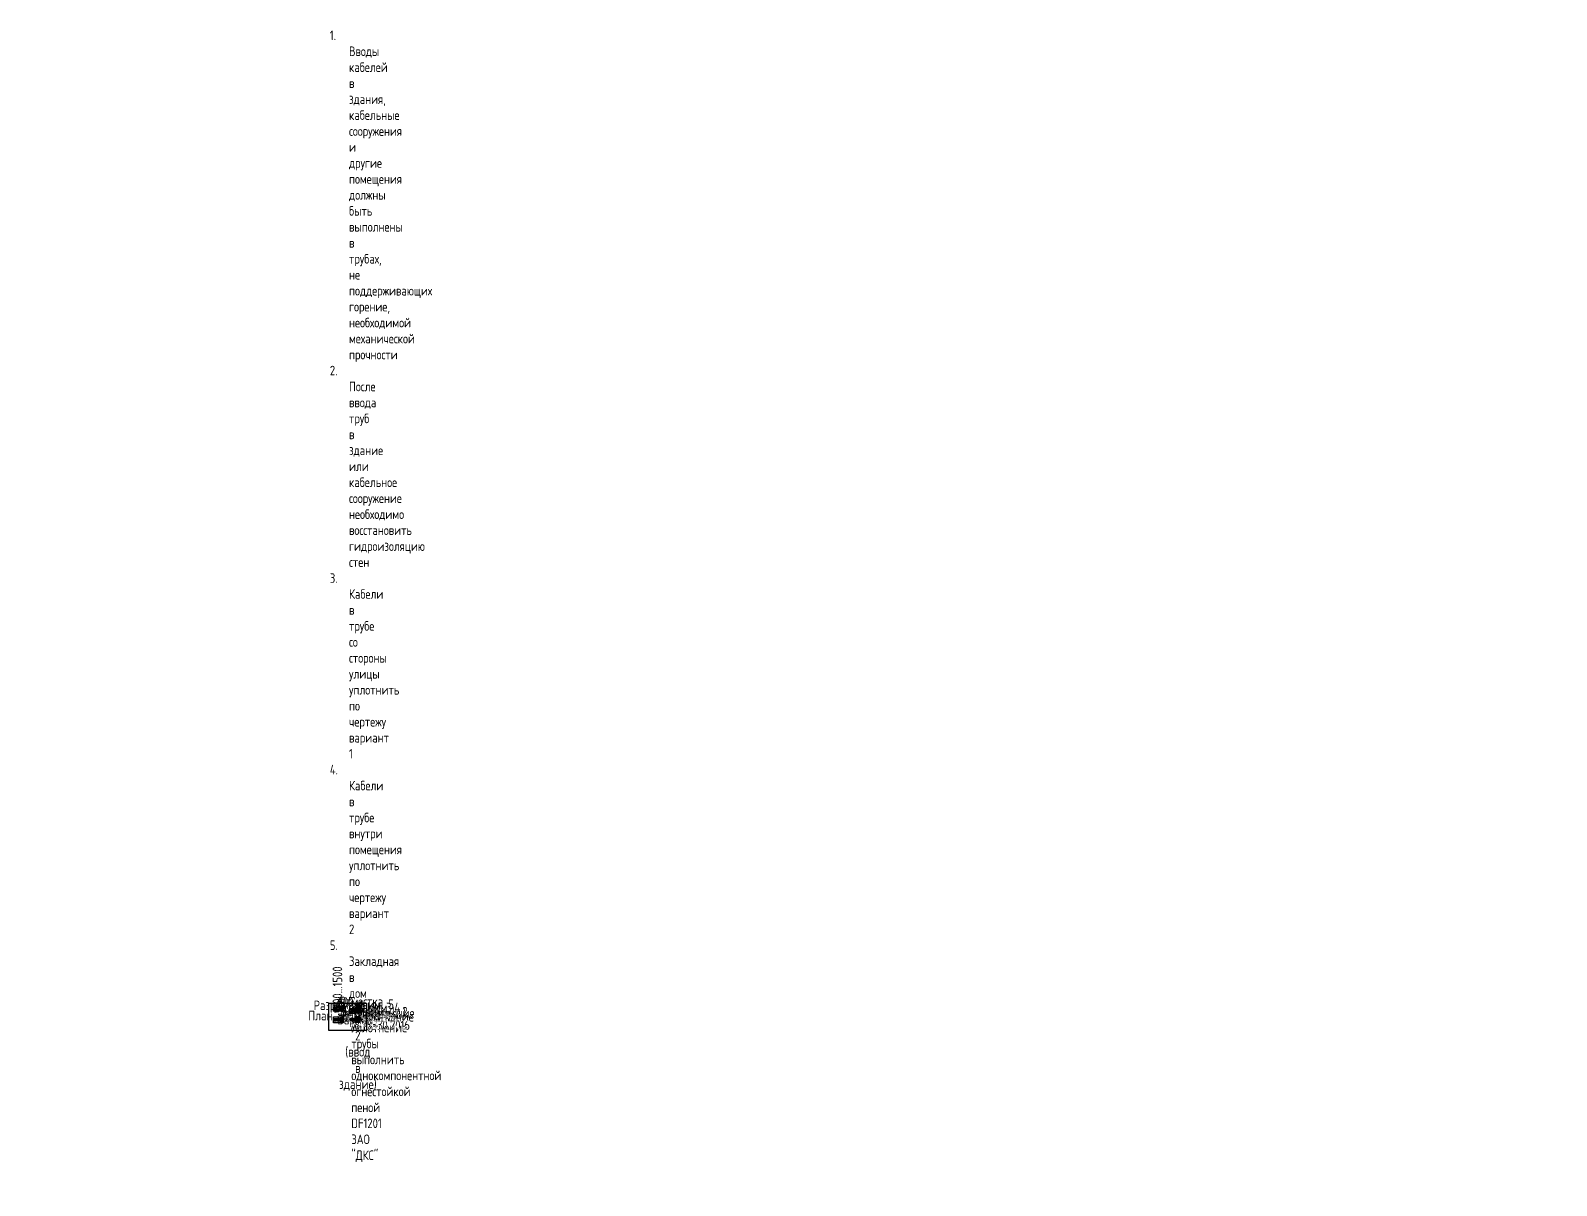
# Model space of a CAD drawing. Header units: millimetres. Extents: x -298345 to 861279, y -149517 to 72226.
# Drawn here: x -232264 to -216327, y 43112 to 55172 of the extents above; entities that cross this region are included whole.
import ezdxf
from ezdxf import colors
from ezdxf.entities.mleader import LeaderData, LeaderLine
from ezdxf.enums import TextEntityAlignment as Align
from ezdxf.math import Vec2, Vec3

# ---------------------------------------------------------------- set-up
doc = ezdxf.new("R2010")
doc.units = ezdxf.units.MM
doc.linetypes.add('ACAD_ISO02W100', pattern=[15, 12, -3])
doc.linetypes.add('осевая', pattern=[50.8, 31.75, -6.35, 6.35, -6.35])
doc.layers.get('0').update_dxf_attribs({"plot": 0})
doc.layers.add('0_UNC_1 Сети. Трассы', color=1, linetype='Continuous')
doc.layers.add('ВЫНОСКИ', color=3, linetype='Continuous')
doc.layers.add('Отключено', color=104, linetype='Continuous', plot=False)
for name, color, linetype, lineweight in [('Размеры', 4, 'Continuous', 13), ('ТОНКИЕ', 4, 'Continuous', 15), ('трасса_кабеля', 1, 'ACAD_ISO02W100', 13)]:
    doc.layers.add(name, color=color, linetype=linetype, lineweight=lineweight)
doc.styles.add('Unecom', font='GOST2304A_0.ttf', dxfattribs={"height": 2.5})
doc.styles.add('ГОСТ_1', font='isocpeur.ttf', dxfattribs={"width": 0.8, "oblique": 15})
pattern_1 = [(135, (-232954.6355, 47560.4574), (-2.0363009, -2.0363009), [])]
pattern_2 = [(0, (-231244.7944, 45300.7449), (0.5953125, 1.190625), [0, -1.190625])]
pattern_3 = [(45, (-231244.7944, 45300.745), (-2.245064, 2.245064), []), (135, (-231244.7944, 45300.745), (-6.735192, 2.245064), [7.9375, -4.7625])]

# ---------------------------------------------------------------- blocks, each defined once
blk = doc.blocks.new('_None')

msp = doc.modelspace()

# ---------------------------------------------------------------- hatches: boundary and pattern name
at = {"linetype": 'Continuous', "ltscale": 0.3}
h = msp.add_hatch(dxfattribs=at)
h.set_pattern_fill('EARTH', color=9, scale=0.833308, angle=45, style=0)
h.set_pattern_definition([(45, (-231988.9096, 47487.193), (-2e-15, 7.4833155), [5.291503, -5.291503]), (45, (-231990.3127, 47488.5963), (-2e-15, 7.4833155), [5.291503, -5.291503]), (45, (-231991.716, 47489.9995), (-2e-15, 7.4833155), [5.291503, -5.291503]), (135, (-231991.716, 47490.935), (-7.4833155, -2e-15), [5.291503, -5.291503]), (135, (-231990.3127, 47492.338), (-7.4833155, -2e-15), [5.291503, -5.291503]), (135, (-231988.9096, 47493.741), (-7.4833155, -2e-15), [5.291503, -5.291503])])
h.paths.add_polyline_path([(-229049, 44969), (-229049, 44971), (-229103, 44971), (-229103, 44969)])
h.paths.add_polyline_path([(-229032, 44969), (-229032, 44971), (-229049, 44971), (-229049, 44969)])
h = msp.add_hatch()
h.set_pattern_fill('DOTS', color=256, scale=0.75, style=0)
h.set_pattern_definition(pattern_2)
h.paths.add_polyline_path([(-228851, 44949), (-228878, 44949), (-228878, 44944), (-228878, 44944), (-228876, 44944), (-228876, 44945), (-228851, 44945)])
h.paths.add_polyline_path([(-228878, 44949), (-228906, 44949), (-228906, 44948), (-228905, 44946), (-228907, 44947), (-228906, 44945), (-228906, 44944), (-228878, 44944)])
h.paths.add_polyline_path([(-228851, 44942), (-228876, 44942), (-228876, 44943), (-228906, 44943), (-228906, 44939), (-228880, 44934), (-228873, 44931), (-228851, 44931)])
h = msp.add_hatch()
h.set_pattern_fill('ANSI38', color=256, style=0)
h.set_pattern_definition(pattern_3)
h.paths.add_polyline_path([(-228831, 44952), (-228831, 44963), (-228851, 44963), (-228851, 44952)])
h = msp.add_hatch()
h.set_pattern_fill('ANSI36', color=256, scale=0.5, style=0)
h.set_pattern_definition([(45, (-231244.7944, 45300.7449), (0.841899, 3.086963), [3.96875, -0.79375, 0, -0.79375])])
h.paths.add_polyline_path([(-228831, 44950), (-228831, 44952), (-228851, 44952), (-228851, 44945), (-228839, 44945, 0.260984)])
h.paths.add_polyline_path([(-228831, 44945, -0.187995), (-228839, 44942), (-228851, 44942), (-228851, 44940), (-228831, 44940)])
h = msp.add_hatch()
h.set_pattern_fill('ANSI31', color=256, style=0)
h.set_pattern_definition([(45, (-231244.7944, 45300.745), (-2.245064, 2.245064), [])])
h.paths.add_polyline_path([(-228837, 45003), (-228842, 45003), (-228843, 44999), (-228844, 45005), (-228845, 45003), (-228848, 45003), (-228848, 44963), (-228837, 44963)])
h = msp.add_hatch()
h.set_pattern_fill('DOTS', color=256, scale=0.75, style=0)
h.set_pattern_definition(pattern_2)
h.paths.add_polyline_path([(-228811, 44960), (-228827, 44960), (-228827, 44954, -0.22931), (-228831, 44945), (-228831, 44939), (-228830, 44939), (-228829, 44939), (-228828, 44939), (-228829, 44939), (-228825, 44941)])
h = msp.add_hatch(dxfattribs=at)
h.set_pattern_fill('EARTH', color=9, scale=0.833308, angle=45, style=0)
h.set_pattern_definition([(45, (-231988.9314, 47454.937), (-2e-15, 7.4833155), [5.291503, -5.291503]), (45, (-231990.3345, 47456.34), (-2e-15, 7.4833155), [5.291503, -5.291503]), (45, (-231991.7376, 47457.743), (-2e-15, 7.4833155), [5.291503, -5.291503]), (135, (-231991.7376, 47458.6786), (-7.4833155, -2e-15), [5.291503, -5.291503]), (135, (-231990.3345, 47460.0817), (-7.4833155, -2e-15), [5.291503, -5.291503]), (135, (-231988.9314, 47461.485), (-7.4833155, -2e-15), [5.291503, -5.291503])])
h.paths.add_polyline_path([(-229049, 44937), (-229049, 44939), (-229103, 44939), (-229103, 44937)])
h.paths.add_polyline_path([(-229032, 44937), (-229032, 44939), (-229049, 44939), (-229049, 44937)])
at = {"linetype": 'ByBlock', "lineweight": -2, "ltscale": 0.7}
h = msp.add_hatch(dxfattribs=at)
h.set_pattern_fill('EARTH', color=9, scale=0.833308, angle=45, style=0)
h.set_pattern_definition([(45, (-231818.724, 47470.4207), (-2e-15, 7.4833155), [5.291503, -5.291503]), (45, (-231820.127, 47471.824), (-2e-15, 7.4833155), [5.291503, -5.291503]), (45, (-231821.53, 47473.227), (-2e-15, 7.4833155), [5.291503, -5.291503]), (135, (-231821.53, 47474.1623), (-7.4833155, -2e-15), [5.291503, -5.291503]), (135, (-231820.127, 47475.5654), (-7.4833155, -2e-15), [5.291503, -5.291503]), (135, (-231818.724, 47476.9686), (-7.4833155, -2e-15), [5.291503, -5.291503])])
h.paths.add_polyline_path([(-229029, 44856), (-229100, 44856), (-229100, 44853), (-229029, 44853)])
h.paths.add_polyline_path([(-229029, 44830), (-229029, 44832), (-229100, 44832), (-229100, 44829), (-229029, 44829)])
at = {"linetype": 'Continuous', "ltscale": 0.3}
h = msp.add_hatch(dxfattribs=at)
h.set_pattern_fill('ANSI31', color=9, scale=1.01815, style=0)
h.set_pattern_definition([(45, (-232954.6355, 47583.9653), (-2.285813, 2.285813), [])])
edge = h.paths.add_edge_path()
edge.add_spline(control_points=[(-228903, 44854), (-228904, 44853), (-228904, 44852), (-228904, 44851)], knot_values=[2.463026, 2.463026, 2.463026, 2.463026, 5.193976, 5.193976, 5.193976, 5.193976], degree=3, periodic=0)
edge.add_line((-228904, 44851), (-228862, 44851))
edge.add_line((-228862, 44851), (-228862, 44854))
edge.add_line((-228862, 44854), (-228903, 44854))
h = msp.add_hatch(dxfattribs=at)
h.set_pattern_fill('ANSI31', color=9, scale=1.01815, style=0)
h.set_pattern_definition([(45, (-232954.6355, 47599.7426), (-2.285813, 2.285813), [])])
h.paths.add_polyline_path([(-228862, 44870), (-228822, 44870), (-228822, 44873), (-228862, 44873)])
edge = h.paths.add_edge_path()
edge.add_line((-228902, 44850), (-228824, 44850))
edge.add_line((-228824, 44850), (-228824, 44853))
edge.add_line((-228824, 44853), (-228902, 44853))
edge.add_spline(control_points=[(-228902, 44853), (-228902, 44853), (-228902, 44852), (-228902, 44851), (-228902, 44850)], knot_values=[14.319251, 14.319251, 14.319251, 14.319251, 15.907187, 17.623468, 17.623468, 17.623468, 17.623468], degree=3, periodic=0)
h.paths.add_polyline_path([(-228824, 44838), (-228824, 44835), (-228822, 44835), (-228822, 44838)])
h = msp.add_hatch(dxfattribs=at)
h.set_pattern_fill('ANSI31', color=9, scale=2.036301, style=0)
h.set_pattern_definition([(45, (-232959.8614, 47682.416), (-4.571626, 4.571626), [])])
h.paths.add_polyline_path([(-228862, 44866), (-228862, 44857), (-228822, 44857), (-228822, 44866)], flags=17)
h.paths.add_polyline_path([(-228822, 44866), (-228822, 44876), (-228848, 44876), (-228849, 44874), (-228850, 44879), (-228851, 44876), (-228875, 44876), (-228875, 44857), (-228862, 44857), (-228862, 44866)])
h.paths.add_polyline_path([(-228875, 44835), (-228875, 44818), (-228848, 44818), (-228847, 44821), (-228846, 44816), (-228845, 44818), (-228822, 44818), (-228822, 44835)])
h.paths.add_polyline_path([(-228852, 44867), (-228838, 44867), (-228838, 44871), (-228852, 44871)], flags=24)
h.paths.add_polyline_path([(-228851, 44823), (-228835, 44823), (-228835, 44827), (-228851, 44827)], flags=24)
h = msp.add_hatch(dxfattribs=at)
h.set_pattern_fill('JIS_WOOD', color=9, scale=4.072602, style=0)
h.set_pattern_definition([(45, (-232954.6355, 47560.4574), (-2.0363009, 2.0363009), [])])
h.paths.add_polyline_path([(-228862, 44854), (-228862, 44850), (-228819, 44850), (-228819, 44850), (-228819, 44851), (-228819, 44851), (-228819, 44851), (-228819, 44851), (-228819, 44852), (-228819, 44852), (-228819, 44852), (-228820, 44852), (-228820, 44853), (-228820, 44853), (-228820, 44853), (-228820, 44853), (-228820, 44853), (-228820, 44854), (-228820, 44854)])
h = msp.add_hatch(dxfattribs=at)
h.set_pattern_fill('JIS_WOOD', color=9, scale=4.072602, angle=90, style=0)
h.set_pattern_definition(pattern_1)
h.paths.add_polyline_path([(-228862, 44854), (-228862, 44850), (-228819, 44850), (-228819, 44850), (-228819, 44851), (-228819, 44851), (-228819, 44851), (-228819, 44851), (-228819, 44852), (-228819, 44852), (-228819, 44852), (-228820, 44852), (-228820, 44853), (-228820, 44853), (-228820, 44853), (-228820, 44853), (-228820, 44853), (-228820, 44854), (-228820, 44854)])
h = msp.add_hatch(dxfattribs=at)
h.set_pattern_fill('JIS_WOOD', color=9, scale=4.072602, style=0)
h.set_pattern_definition([(45, (-232954.6355, 47548.2396), (-2.0363009, 2.0363009), [])])
h.paths.add_polyline_path([(-228862, 44842), (-228862, 44838), (-228821, 44838), (-228821, 44838), (-228820, 44838), (-228820, 44838), (-228820, 44838), (-228820, 44838), (-228820, 44838), (-228820, 44839), (-228820, 44839), (-228820, 44839), (-228820, 44839), (-228820, 44839), (-228820, 44839), (-228819, 44839), (-228819, 44839), (-228819, 44840), (-228819, 44840), (-228819, 44840), (-228819, 44840), (-228819, 44840), (-228819, 44840), (-228819, 44841), (-228819, 44841), (-228819, 44841), (-228819, 44841), (-228819, 44841), (-228819, 44841), (-228819, 44842), (-228819, 44842)])
h = msp.add_hatch(dxfattribs=at)
h.set_pattern_fill('JIS_WOOD', color=9, scale=4.072602, angle=90, style=0)
h.set_pattern_definition(pattern_1)
h.paths.add_polyline_path([(-228862, 44842), (-228862, 44838), (-228821, 44838), (-228821, 44838), (-228820, 44838), (-228820, 44838), (-228820, 44838), (-228820, 44838), (-228820, 44838), (-228820, 44839), (-228820, 44839), (-228820, 44839), (-228820, 44839), (-228820, 44839), (-228820, 44839), (-228819, 44839), (-228819, 44839), (-228819, 44840), (-228819, 44840), (-228819, 44840), (-228819, 44840), (-228819, 44840), (-228819, 44840), (-228819, 44841), (-228819, 44841), (-228819, 44841), (-228819, 44841), (-228819, 44841), (-228819, 44841), (-228819, 44842), (-228819, 44842)])
h = msp.add_hatch()
h.set_pattern_fill('ANSI38', color=256, style=0)
h.set_pattern_definition(pattern_3)
h.paths.add_polyline_path([(-228831, 44939), (-228831, 44939), (-228831, 44939), (-228831, 44940), (-228851, 44940), (-228851, 44923), (-228845, 44923), (-228845, 44923), (-228844, 44925), (-228843, 44919), (-228842, 44923), (-228831, 44923)])

# ---------------------------------------------------------------- linework, layer by layer
at = {"color": 9, "linetype": 'ByBlock', "lineweight": -2, "ltscale": 0.3}
for p, q in [((-229103, 44976), (-229103, 44950)), ((-229103, 44948), (-229103, 44931)), ((-229071, 44920), (-229063, 44946)), ((-229063, 44948), (-229063, 44985)), ((-229053, 44950), (-229049, 44951)), ((-229042, 44950), (-229053, 44950)), ((-229053, 44950), (-229049, 44950)), ((-229048, 44973), (-229048, 44985)), ((-229038, 44972), (-229033, 44984)), ((-229015, 44984), (-229033, 44984)), ((-229032, 44968), (-229020, 44980)), ((-229032, 44974), (-229026, 44980)), ((-229032, 44962), (-229015, 44979)), ((-229032, 44956), (-229015, 44973)), ((-229032, 44950), (-229015, 44967)), ((-229032, 44938), (-229027, 44943)), ((-229032, 44933), (-229021, 44943)), ((-229027, 44931), (-229015, 44943)), ((-229026, 44950), (-229015, 44961)), ((-229021, 44950), (-229015, 44955)), ((-229013, 44946), (-229004, 44920)), ((-229012, 44946), (-229006, 44946)), ((-228999, 44980), (-229011, 44980)), ((-228999, 44956), (-229002, 44957)), ((-229002, 44957), (-228996, 44957)), ((-228999, 44958), (-228999, 44980)), ((-228996, 44957), (-228999, 44958)), ((-228999, 44931), (-228999, 44956)), ((-229100, 44845), (-229103, 44846)), ((-229103, 44846), (-229097, 44846)), ((-229029, 44853), (-229100, 44853)), ((-229097, 44846), (-229100, 44847)), ((-229029, 44832), (-229100, 44832)), ((-229071, 44920), (-229091, 44920)), ((-229029, 44861), (-229016, 44874)), ((-229029, 44867), (-229023, 44874)), ((-229029, 44855), (-229012, 44871)), ((-229029, 44822), (-229018, 44833)), ((-229029, 44816), (-229012, 44833)), ((-229029, 44828), (-229024, 44833)), ((-229026, 44852), (-229012, 44865)), ((-229026, 44812), (-229012, 44827)), ((-229021, 44931), (-229015, 44938)), ((-229021, 44812), (-229012, 44821)), ((-229020, 44852), (-229012, 44859)), ((-228984, 44920), (-229004, 44920)), ((-228998, 44845), (-229001, 44846)), ((-229001, 44846), (-228996, 44846)), ((-228996, 44846), (-228998, 44847))]:
    msp.add_line(p, q, dxfattribs=at)
for p, q in [((-228907, 44947), (-228905, 44946)), ((-228906, 44945), (-228907, 44947)), ((-228906, 44963), (-228830, 44963)), ((-228906, 44963), (-228906, 44948)), ((-228904, 44962), (-228906, 44960)), ((-228906, 44951), (-228874, 44951)), ((-228906, 44949), (-228851, 44949)), ((-228905, 44946), (-228906, 44948)), ((-228906, 44945), (-228906, 44938)), ((-228906, 44944), (-228876, 44944)), ((-228906, 44943), (-228876, 44943)), ((-228903, 44962), (-228905, 44960)), ((-228902, 44963), (-228904, 44960)), ((-228900, 44962), (-228901, 44960)), ((-228899, 44962), (-228900, 44960)), ((-228898, 44963), (-228899, 44960)), ((-228898, 44951), (-228898, 44949)), ((-228896, 44954), (-228897, 44950)), ((-228895, 44962), (-228896, 44960)), ((-228885, 44954), (-228896, 44954)), ((-228894, 44962), (-228895, 44960)), ((-228893, 44963), (-228894, 44960)), ((-228891, 44962), (-228892, 44960)), ((-228890, 44962), (-228891, 44960)), ((-228889, 44963), (-228890, 44960)), ((-228890, 44951), (-228890, 44949)), ((-228888, 44927), (-228882, 44943)), ((-228886, 44962), (-228887, 44960)), ((-228885, 44962), (-228886, 44960)), ((-228884, 44963), (-228885, 44960)), ((-228881, 44962), (-228882, 44960)), ((-228882, 44951), (-228882, 44949)), ((-228880, 44962), (-228881, 44960)), ((-228879, 44963), (-228880, 44960)), ((-228879, 44963), (-228880, 44960)), ((-228878, 44963), (-228878, 44944)), ((-228878, 44963), (-228878, 44962)), ((-228876, 44962), (-228878, 44960)), ((-228878, 44945), (-228878, 44944)), ((-228875, 44962), (-228877, 44960)), ((-228874, 44963), (-228876, 44960)), ((-228876, 44945), (-228839, 44945)), ((-228876, 44945), (-228876, 44942)), ((-228874, 44951), (-228874, 44949)), ((-228874, 44906), (-228859, 44943)), ((-228855, 44997), (-228873, 44997)), ((-228872, 44962), (-228873, 44960)), ((-228871, 44962), (-228872, 44960)), ((-228870, 44997), (-228871, 44997)), ((-228870, 44963), (-228871, 44960)), ((-228867, 44962), (-228869, 44960)), ((-228866, 44962), (-228868, 44960)), ((-228856, 44972), (-228867, 44972)), ((-228865, 44963), (-228867, 44960)), ((-228856, 44991), (-228866, 44991)), ((-228863, 44962), (-228864, 44960)), ((-228862, 44962), (-228863, 44960)), ((-228861, 44963), (-228862, 44960)), ((-228858, 44962), (-228859, 44960)), ((-228857, 44962), (-228858, 44960)), ((-228856, 44963), (-228857, 44960)), ((-228830, 44992), (-228856, 44997)), ((-228830, 44986), (-228856, 44991)), ((-228830, 44967), (-228856, 44972)), ((-228853, 44962), (-228855, 44960)), ((-228852, 44962), (-228854, 44960)), ((-228851, 44963), (-228853, 44960)), ((-228851, 45003), (-228845, 45003)), ((-228851, 44963), (-228851, 44945)), ((-228851, 44952), (-228831, 44952)), ((-228848, 45003), (-228848, 44963)), ((-228845, 45003), (-228844, 45005)), ((-228844, 45005), (-228843, 44999)), ((-228843, 44999), (-228842, 45003)), ((-228842, 45003), (-228825, 45003)), ((-228837, 45003), (-228837, 44963)), ((-228837, 44993), (-228837, 44993)), ((-228837, 44992), (-228837, 44992)), ((-228837, 44987), (-228827, 44987)), ((-228837, 44986), (-228827, 44986)), ((-228831, 44963), (-228831, 44923)), ((-228831, 44960), (-228830, 44960)), ((-228830, 44993), (-228827, 44993)), ((-228830, 44993), (-228830, 44992)), ((-228830, 44987), (-228830, 44992)), ((-228830, 44992), (-228821, 44992)), ((-228830, 44968), (-228830, 44986)), ((-228830, 44974), (-228830, 44986)), ((-228830, 44968), (-228827, 44968)), ((-228830, 44968), (-228830, 44967)), ((-228830, 44968), (-228827, 44968)), ((-228830, 44966), (-228830, 44967)), ((-228830, 44967), (-228827, 44967)), ((-228830, 44966), (-228830, 44965)), ((-228830, 44966), (-228827, 44966)), ((-228830, 44955), (-228830, 44965)), ((-228830, 44965), (-228827, 44965)), ((-228830, 44964), (-228827, 44964)), ((-228829, 44993), (-228829, 45003)), ((-228828, 44993), (-228828, 45003)), ((-228827, 44993), (-228827, 44992)), ((-228827, 44987), (-228827, 44992)), ((-228827, 44987), (-228827, 44986)), ((-228827, 44968), (-228827, 44986)), ((-228827, 44974), (-228827, 44986)), ((-228827, 44968), (-228827, 44967)), ((-228827, 44966), (-228827, 44967)), ((-228827, 44966), (-228827, 44965)), ((-228827, 44953), (-228827, 44965)), ((-228827, 44963), (-228801, 44963)), ((-228827, 44960), (-228801, 44960)), ((-228821, 44944), (-228823, 44942)), ((-228822, 44963), (-228822, 44992)), ((-228822, 44992), (-228822, 44991)), ((-228822, 44963), (-228821, 44962)), ((-228820, 44941), (-228822, 44943)), ((-228820, 44947), (-228821, 44944)), ((-228820, 44942), (-228821, 44944)), ((-228818, 44950), (-228820, 44947)), ((-228818, 44944), (-228820, 44946)), ((-228817, 44945), (-228819, 44948)), ((-228818, 44945), (-228819, 44947)), ((-228816, 44952), (-228818, 44950)), ((-228816, 44949), (-228817, 44951)), ((-228816, 44948), (-228817, 44950)), ((-228816, 44995), (-228816, 44974)), ((-228816, 44953), (-228815, 44953)), ((-228816, 44952), (-228816, 44953)), ((-228815, 44949), (-228816, 44952)), ((-228816, 44952), (-228816, 44952)), ((-228815, 44954), (-228814, 44954)), ((-228815, 44953), (-228815, 44954)), ((-228815, 44953), (-228815, 44953)), ((-228814, 44955), (-228813, 44956)), ((-228813, 44953), (-228814, 44955)), ((-228814, 44955), (-228814, 44955)), ((-228814, 44954), (-228814, 44955)), ((-228813, 44952), (-228814, 44954)), ((-228813, 44958), (-228812, 44958)), ((-228813, 44957), (-228813, 44958)), ((-228813, 44956), (-228813, 44957)), ((-228812, 44953), (-228813, 44956)), ((-228811, 44960), (-228812, 44958)), ((-228812, 44959), (-228811, 44960)), ((-228812, 44959), (-228812, 44959)), ((-228812, 44958), (-228812, 44959)), ((-228812, 44958), (-228812, 44958)), ((-228812, 44958), (-228812, 44958)), ((-228812, 44958), (-228812, 44958)), ((-228810, 44960), (-228811, 44958)), ((-228809, 44960), (-228810, 44958)), ((-228807, 44960), (-228808, 44958)), ((-228806, 44960), (-228807, 44958)), ((-228805, 44960), (-228806, 44958)), ((-228803, 44960), (-228804, 44958)), ((-228802, 44960), (-228803, 44958)), ((-228801, 44960), (-228802, 44958)), ((-228801, 44963), (-228801, 44960)), ((-228888, 44927), (-228922, 44927)), ((-228874, 44906), (-228918, 44906)), ((-228906, 44936), (-228904, 44938)), ((-228906, 44938), (-228905, 44938)), ((-228906, 44938), (-228906, 44938)), ((-228905, 44936), (-228903, 44938)), ((-228905, 44938), (-228903, 44938)), ((-228904, 44935), (-228902, 44938)), ((-228903, 44938), (-228901, 44937)), ((-228901, 44935), (-228899, 44937)), ((-228901, 44937), (-228897, 44937)), ((-228900, 44935), (-228898, 44937)), ((-228899, 44935), (-228897, 44937)), ((-228897, 44937), (-228895, 44936)), ((-228896, 44934), (-228894, 44936)), ((-228895, 44934), (-228893, 44936)), ((-228895, 44936), (-228890, 44936)), ((-228894, 44934), (-228892, 44936)), ((-228891, 44934), (-228889, 44936)), ((-228890, 44933), (-228888, 44936)), ((-228890, 44936), (-228886, 44935)), ((-228889, 44933), (-228887, 44935)), ((-228886, 44932), (-228885, 44935)), ((-228886, 44935), (-228883, 44934)), ((-228886, 44932), (-228884, 44934)), ((-228885, 44932), (-228883, 44934)), ((-228883, 44934), (-228880, 44934)), ((-228882, 44931), (-228880, 44933)), ((-228881, 44931), (-228879, 44933)), ((-228880, 44934), (-228876, 44932)), ((-228880, 44931), (-228878, 44933)), ((-228876, 44932), (-228878, 44930)), ((-228875, 44932), (-228877, 44929)), ((-228876, 44942), (-228839, 44942)), ((-228876, 44932), (-228875, 44932)), ((-228876, 44932), (-228876, 44932)), ((-228875, 44931), (-228876, 44929)), ((-228875, 44932), (-228874, 44931)), ((-228875, 44932), (-228875, 44932)), ((-228875, 44932), (-228875, 44932)), ((-228874, 44931), (-228851, 44931)), ((-228874, 44931), (-228874, 44931)), ((-228872, 44931), (-228873, 44929)), ((-228871, 44931), (-228872, 44929)), ((-228870, 44931), (-228871, 44929)), ((-228867, 44931), (-228869, 44929)), ((-228866, 44931), (-228868, 44929)), ((-228866, 44931), (-228867, 44929)), ((-228864, 44912), (-228856, 44935)), ((-228862, 44931), (-228864, 44929)), ((-228812, 44912), (-228864, 44912)), ((-228862, 44931), (-228863, 44929)), ((-228861, 44931), (-228862, 44929)), ((-228858, 44931), (-228859, 44929)), ((-228857, 44931), (-228858, 44929)), ((-228856, 44931), (-228857, 44929)), ((-228853, 44931), (-228855, 44929)), ((-228855, 44923), (-228845, 44923)), ((-228855, 44923), (-228845, 44923)), ((-228852, 44931), (-228854, 44929)), ((-228851, 44931), (-228853, 44929)), ((-228851, 44942), (-228851, 44923)), ((-228851, 44940), (-228831, 44940)), ((-228845, 44923), (-228844, 44925)), ((-228844, 44925), (-228843, 44919)), ((-228843, 44919), (-228842, 44923)), ((-228842, 44923), (-228828, 44923)), ((-228837, 44942), (-228837, 44942)), ((-228822, 44931), (-228835, 44942)), ((-228829, 44939), (-228831, 44937)), ((-228831, 44939), (-228831, 44939)), ((-228830, 44939), (-228831, 44939)), ((-228828, 44939), (-228830, 44937)), ((-228829, 44939), (-228830, 44939)), ((-228827, 44939), (-228829, 44937)), ((-228828, 44939), (-228829, 44939)), ((-228828, 44939), (-228827, 44939)), ((-228828, 44939), (-228828, 44939)), ((-228827, 44940), (-228826, 44940)), ((-228827, 44939), (-228827, 44940)), ((-228826, 44940), (-228825, 44940)), ((-228823, 44942), (-228825, 44940)), ((-228825, 44940), (-228824, 44940)), ((-228825, 44940), (-228825, 44940)), ((-228824, 44937), (-228825, 44939)), ((-228823, 44938), (-228824, 44941)), ((-228823, 44937), (-228824, 44940)), ((-228821, 44940), (-228822, 44942)), ((-228808, 44931), (-228822, 44931))]:
    msp.add_line(p, q)
at = {"color": 9, "linetype": 'ByBlock', "lineweight": -2, "ltscale": 0.7}
msp.add_line((-229009, 44835), (-229009, 44823), dxfattribs=at)
at = {"color": 4, "linetype": 'осевая', "ltscale": 0.3}
msp.add_line((-228921, 44846), (-228800, 44846), dxfattribs=at)
at = {"color": 9, "linetype": 'Continuous', "ltscale": 100}
for p, q in [((-228909, 44823), (-228898, 44823)), ((-228851, 44876), (-228850, 44879)), ((-228851, 44822), (-228827, 44822)), ((-228850, 44879), (-228849, 44874)), ((-228849, 44874), (-228848, 44876)), ((-228848, 44818), (-228847, 44821)), ((-228847, 44821), (-228846, 44816)), ((-228846, 44816), (-228845, 44818)), ((-228802, 44822), (-228788, 44822))]:
    msp.add_line(p, q, dxfattribs=at)
at = {"color": 9, "linetype": 'Continuous', "ltscale": 0.3}
for p, q in [((-228902, 44849), (-228901, 44850)), ((-228901, 44849), (-228902, 44850)), ((-228902, 44842), (-228901, 44843)), ((-228901, 44842), (-228902, 44843)), ((-228895, 44840), (-228898, 44823)), ((-228895, 44849), (-228894, 44850)), ((-228894, 44849), (-228895, 44850)), ((-228895, 44842), (-228894, 44843)), ((-228894, 44842), (-228895, 44843)), ((-228888, 44849), (-228887, 44850)), ((-228887, 44849), (-228888, 44850)), ((-228888, 44842), (-228887, 44843)), ((-228887, 44842), (-228888, 44843)), ((-228882, 44876), (-228851, 44876)), ((-228880, 44849), (-228879, 44850)), ((-228879, 44849), (-228880, 44850)), ((-228880, 44842), (-228879, 44843)), ((-228879, 44842), (-228880, 44843)), ((-228880, 44818), (-228848, 44818)), ((-228873, 44849), (-228872, 44850)), ((-228872, 44849), (-228873, 44850)), ((-228873, 44842), (-228872, 44843)), ((-228872, 44842), (-228873, 44843)), ((-228866, 44849), (-228865, 44850)), ((-228865, 44849), (-228866, 44850)), ((-228866, 44842), (-228865, 44843)), ((-228865, 44842), (-228866, 44843)), ((-228863, 44866), (-228821, 44866)), ((-228862, 44867), (-228862, 44854)), ((-228858, 44849), (-228858, 44850)), ((-228858, 44849), (-228858, 44850)), ((-228858, 44842), (-228857, 44843)), ((-228857, 44842), (-228858, 44843)), ((-228851, 44849), (-228850, 44850)), ((-228850, 44849), (-228851, 44850)), ((-228851, 44842), (-228850, 44843)), ((-228850, 44842), (-228851, 44843)), ((-228848, 44876), (-228817, 44876)), ((-228845, 44818), (-228817, 44818)), ((-228844, 44849), (-228843, 44850)), ((-228843, 44849), (-228844, 44850)), ((-228844, 44842), (-228843, 44843)), ((-228843, 44842), (-228844, 44843)), ((-228837, 44849), (-228836, 44850)), ((-228836, 44849), (-228837, 44850)), ((-228836, 44842), (-228835, 44843)), ((-228835, 44842), (-228836, 44843)), ((-228829, 44849), (-228828, 44850)), ((-228828, 44849), (-228829, 44850)), ((-228829, 44842), (-228828, 44843)), ((-228828, 44842), (-228829, 44843)), ((-228823, 44840), (-228827, 44822)), ((-228822, 44867), (-228822, 44857)), ((-228822, 44849), (-228821, 44850)), ((-228821, 44849), (-228822, 44850)), ((-228822, 44842), (-228821, 44843)), ((-228821, 44842), (-228822, 44843)), ((-228815, 44849), (-228814, 44850)), ((-228814, 44849), (-228815, 44850)), ((-228814, 44842), (-228814, 44843)), ((-228814, 44842), (-228814, 44843)), ((-228810, 44844), (-228802, 44822)), ((-228807, 44849), (-228806, 44850)), ((-228806, 44849), (-228807, 44850)), ((-228807, 44842), (-228806, 44843)), ((-228806, 44842), (-228807, 44843))]:
    msp.add_line(p, q, dxfattribs=at)
at = {"color": 9, "linetype": 'Continuous', "ltscale": 0.05}
for p, q in [((-228863, 44865), (-228861, 44867)), ((-228823, 44865), (-228821, 44867))]:
    msp.add_line(p, q, dxfattribs=at)
at = {"color": 9, "linetype": 'ByBlock', "lineweight": -2, "ltscale": 0.3}
for points in [[(-229031, 44949), (-229039, 44960), (-229047, 44960)], [(-229100, 44847), (-229100, 44874), (-229057, 44874)], [(-229051, 44812), (-229100, 44812), (-229100, 44845)], [(-229055, 44874), (-228998, 44874), (-228998, 44847)], [(-228998, 44845), (-228998, 44812), (-229049, 44812)]]:
    msp.add_lwpolyline(points, dxfattribs=at)
for points in [[(-228903, 44951), (-228905, 44955), (-228922, 44955)], [(-228876, 44951), (-228876, 44951), (-228906, 44951)]]:
    msp.add_lwpolyline(points)
at = {"color": 1, "linetype": 'Continuous', "ltscale": 0.3}
for centre in [(-228895, 44840), (-228823, 44840), (-228810, 44844)]:
    msp.add_circle(centre, 0.15, dxfattribs=at)
for centre, radius, start, end in [((-228840, 44955), 10, 265.9028, 5.1775), ((-228838, 44954), 11.5, 267.9776, 2.2266)]:
    msp.add_arc(centre, radius, start, end)
at = {"color": 7, "linetype": 'Continuous', "ltscale": 0.3}
for points, knots in [([(-228915, 44857), (-228914, 44856), (-228916, 44854), (-228914, 44852), (-228916, 44848), (-228913, 44846), (-228915, 44843), (-228915, 44840), (-228913, 44837), (-228914, 44835), (-228914, 44835)], [0.193903, 0.193903, 0.193903, 0.193903, 2.043604, 6.030773, 9.014647, 11.423922, 14.440649, 17.930979, 21.146805, 23.178608, 23.178608, 23.178608, 23.178608]), ([(-228903, 44868), (-228904, 44866), (-228905, 44860), (-228902, 44857), (-228902, 44855)], [2.463026, 2.463026, 2.463026, 2.463026, 7.430556, 14.319251, 14.319251, 14.319251, 14.319251]), ([(-228903, 44868), (-228904, 44866), (-228905, 44859), (-228902, 44856), (-228902, 44853)], [2.463026, 2.463026, 2.463026, 2.463026, 7.430556, 15.778845, 15.778845, 15.778845, 15.778845]), ([(-228903, 44868), (-228904, 44866), (-228905, 44859), (-228901, 44856), (-228902, 44852), (-228902, 44852)], [2.463026, 2.463026, 2.463026, 2.463026, 7.430556, 15.907187, 17.18229, 17.18229, 17.18229, 17.18229]), ([(-228903, 44868), (-228904, 44866), (-228905, 44859), (-228901, 44855), (-228902, 44852), (-228903, 44851)], [2.463026, 2.463026, 2.463026, 2.463026, 7.430556, 15.907187, 18.530687, 18.530687, 18.530687, 18.530687]), ([(-228903, 44851), (-228904, 44849), (-228905, 44842), (-228901, 44838), (-228902, 44835), (-228903, 44834)], [2.463026, 2.463026, 2.463026, 2.463026, 7.430556, 15.907187, 17.802195, 17.802195, 17.802195, 17.802195]), ([(-228903, 44851), (-228904, 44849), (-228905, 44842), (-228902, 44839), (-228902, 44836), (-228902, 44835)], [2.463026, 2.463026, 2.463026, 2.463026, 7.430556, 15.907187, 16.679666, 16.679666, 16.679666, 16.679666]), ([(-228903, 44851), (-228904, 44849), (-228905, 44843), (-228902, 44839), (-228902, 44837)], [2.463026, 2.463026, 2.463026, 2.463026, 7.430556, 15.517162, 15.517162, 15.517162, 15.517162]), ([(-228902, 44852), (-228903, 44850), (-228904, 44848), (-228903, 44845), (-228903, 44845)], [17.623468, 17.623468, 17.623468, 17.623468, 23.232088, 23.852309, 23.852309, 23.852309, 23.852309]), ([(-228903, 44850), (-228903, 44849), (-228904, 44847), (-228903, 44845), (-228903, 44845)], [18.956668, 18.956668, 18.956668, 18.956668, 23.232088, 23.852309, 23.852309, 23.852309, 23.852309]), ([(-228903, 44833), (-228903, 44832), (-228904, 44830), (-228903, 44828), (-228903, 44828)], [18.717857, 18.717857, 18.717857, 18.717857, 23.232088, 23.852309, 23.852309, 23.852309, 23.852309]), ([(-228903, 44832), (-228903, 44831), (-228904, 44830), (-228903, 44828), (-228903, 44828)], [19.784011, 19.784011, 19.784011, 19.784011, 23.232088, 23.852309, 23.852309, 23.852309, 23.852309]), ([(-228902, 44853), (-228902, 44853), (-228902, 44852), (-228903, 44851), (-228903, 44850)], [15.778845, 15.778845, 15.778845, 15.778845, 15.907187, 18.956668, 18.956668, 18.956668, 18.956668]), ([(-228903, 44849), (-228903, 44848), (-228903, 44847), (-228903, 44845), (-228903, 44845)], [20.249353, 20.249353, 20.249353, 20.249353, 23.232088, 23.852309, 23.852309, 23.852309, 23.852309]), ([(-228903, 44848), (-228903, 44847), (-228903, 44846), (-228903, 44845), (-228903, 44845)], [21.509702, 21.509702, 21.509702, 21.509702, 23.232088, 23.852309, 23.852309, 23.852309, 23.852309]), ([(-228902, 44837), (-228902, 44836), (-228902, 44835), (-228903, 44834), (-228903, 44833)], [15.517162, 15.517162, 15.517162, 15.517162, 15.907187, 18.717857, 18.717857, 18.717857, 18.717857]), ([(-228903, 44831), (-228903, 44830), (-228903, 44829), (-228903, 44828), (-228903, 44828)], [20.826692, 20.826692, 20.826692, 20.826692, 23.232088, 23.852309, 23.852309, 23.852309, 23.852309]), ([(-228902, 44855), (-228902, 44854), (-228902, 44853), (-228902, 44852), (-228902, 44852)], [14.319251, 14.319251, 14.319251, 14.319251, 15.907187, 17.623468, 17.623468, 17.623468, 17.623468]), ([(-228819, 44842), (-228819, 44841), (-228819, 44840), (-228820, 44839), (-228821, 44838), (-228821, 44838)], [18.877146, 18.877146, 18.877146, 18.877146, 19.879448, 21.74326, 21.911703, 21.911703, 21.911703, 21.911703]), ([(-228820, 44854), (-228820, 44854), (-228820, 44853), (-228819, 44852), (-228819, 44851), (-228819, 44851), (-228819, 44850)], [5.267206, 5.267206, 5.267206, 5.267206, 5.481113, 6.53597, 8.390077, 9.075761, 9.075761, 9.075761, 9.075761]), ([(-228802, 44850), (-228802, 44849), (-228803, 44848), (-228801, 44845), (-228803, 44843), (-228802, 44842), (-228802, 44842)], [1.140767, 1.140767, 1.140767, 1.140767, 2.32734, 6.004696, 9.183264, 9.365134, 9.365134, 9.365134, 9.365134])]:
    msp.add_open_spline(points, degree=3, knots=knots, dxfattribs=at)
for points in [[(-228902, 44852), (-228903, 44851), (-228903, 44850), (-228903, 44849)], [(-228903, 44851), (-228903, 44850), (-228903, 44849), (-228903, 44848)], [(-228902, 44835), (-228902, 44834), (-228903, 44833), (-228903, 44832)], [(-228903, 44834), (-228903, 44833), (-228903, 44832), (-228903, 44831)]]:
    msp.add_open_spline(points, degree=3, dxfattribs=at)
at = {"layer": 'Defpoints', "color": 6}
msp.add_lwpolyline([(-229149, 45016), (-228754, 45016), (-228754, 44729), (-229149, 44729), (-229149, 45016)], dxfattribs=at)
msp.add_lwpolyline([(-229149, 45016), (-228754, 45016), (-228754, 44729), (-229149, 44729), (-229149, 45016)], dxfattribs=at)
at = {"layer": 'ВЫНОСКИ', "color": 9, "lineweight": 15, "ltscale": 0.05}
for p, q in [((-229064, 44983), (-229062, 44985)), ((-229049, 44983), (-229047, 44985)), ((-229006, 44971), (-229008, 44972)), ((-229006, 44946), (-229008, 44947)), ((-229013, 44823), (-229011, 44825)), ((-229009, 44823), (-229008, 44825))]:
    msp.add_line(p, q, dxfattribs=at)
at = {"layer": 'Размеры', "color": 3, "const_width": 0.667}
for points in [[(-229111, 44951), (-229124, 44951)], [(-228982, 44951), (-228994, 44951)], [(-229107, 44832), (-229119, 44832)], [(-228979, 44832), (-228991, 44832)]]:
    msp.add_lwpolyline(points, dxfattribs=at)
at = {"layer": 'Размеры', "color": 3}
for points in [[(-229121, 44951, 0, 2.92, 0), (-229121, 44956, 0.5, 0.5, 0), (-229121, 44965, 0.5, 0.5, 0)], [(-228985, 44951, 0, 2.92, 0), (-228985, 44956, 0.5, 0.5, 0), (-228985, 44965, 0.5, 0.5, 0)], [(-229116, 44832, 0, 2.92, 0), (-229116, 44827, 0.5, 0.5, 0), (-229116, 44819, 0.5, 0.5, 0)], [(-228982, 44832, 0, 2.92, 0), (-228982, 44827, 0.5, 0.5, 0), (-228982, 44819, 0.5, 0.5, 0)]]:
    msp.add_lwpolyline(points, format="xyseb", dxfattribs=at)
at = {"layer": 'ТОНКИЕ', "color": 9, "ltscale": 100}
for p, q in [((-229103, 44948), (-229106, 44949)), ((-229106, 44949), (-229100, 44949)), ((-229100, 44949), (-229103, 44950)), ((-229013, 44980), (-229012, 44983)), ((-229012, 44983), (-229012, 44977)), ((-229012, 44977), (-229011, 44980)), ((-229057, 44874), (-229056, 44876)), ((-229056, 44876), (-229056, 44871)), ((-229056, 44871), (-229055, 44874)), ((-229051, 44931), (-229050, 44934)), ((-229051, 44812), (-229050, 44815)), ((-229050, 44934), (-229050, 44929)), ((-229050, 44929), (-229049, 44931)), ((-229050, 44815), (-229050, 44810)), ((-229016, 44882), (-228989, 44882)), ((-228989, 44882), (-229010, 44850)), ((-228989, 44882), (-229010, 44842)), ((-228989, 44882), (-229010, 44836))]:
    msp.add_line(p, q, dxfattribs=at)
at = {"layer": 'ТОНКИЕ', "color": 9, "lineweight": 15, "ltscale": 100}
for p, q in [((-229006, 44971), (-229103, 44971)), ((-229058, 44955), (-229103, 44955)), ((-229103, 44953), (-229058, 44953)), ((-229088, 44953), (-229088, 44955)), ((-229073, 44953), (-229073, 44955)), ((-229064, 44984), (-229047, 44984)), ((-229058, 44953), (-229058, 44955)), ((-229030, 44976), (-229030, 44976)), ((-229013, 44980), (-229017, 44980)), ((-229007, 44946), (-229007, 44972)), ((-229051, 44931), (-229103, 44931)), ((-228999, 44931), (-229049, 44931)), ((-229013, 44824), (-229003, 44824))]:
    msp.add_line(p, q, dxfattribs=at)
at = {"layer": 'ТОНКИЕ', "color": 3, "lineweight": 15, "ltscale": 100}
for p, q in [((-229063, 44946), (-229103, 44946)), ((-229013, 44946), (-228999, 44946)), ((-229060, 44849), (-229100, 44849)), ((-229060, 44843), (-229100, 44843)), ((-229060, 44836), (-229100, 44836)), ((-228998, 44849), (-229009, 44849)), ((-228998, 44843), (-229009, 44843)), ((-228998, 44836), (-229009, 44836))]:
    msp.add_line(p, q, dxfattribs=at)
at = {"layer": 'ТОНКИЕ', "color": 9, "lineweight": 15, "ltscale": 100}
for points in [[(-229015, 44980), (-229033, 44980)], [(-229017, 44980), (-229013, 44980)], [(-229103, 44939), (-229032, 44939)]]:
    msp.add_lwpolyline(points, dxfattribs=at)
at = {"layer": 'ТОНКИЕ', "color": 7, "lineweight": 15, "ltscale": 100}
for points in [[(-229032, 44948), (-229032, 44980)], [(-229032, 44950), (-229015, 44950)], [(-229032, 44945), (-229032, 44931)], [(-229032, 44943), (-229015, 44943)], [(-229015, 44948), (-229015, 44980)], [(-229015, 44941), (-229015, 44945)], [(-229012, 44848), (-229060, 44848), (-229060, 44850), (-229012, 44850)], [(-229012, 44841), (-229060, 44841), (-229060, 44844), (-229012, 44844)], [(-229012, 44835), (-229060, 44835), (-229060, 44837), (-229012, 44837)], [(-229029, 44874), (-229029, 44850)], [(-229029, 44852), (-229012, 44852)], [(-229029, 44848), (-229029, 44844)], [(-229029, 44841), (-229029, 44837)], [(-229029, 44835), (-229029, 44812)], [(-229029, 44833), (-229012, 44833)], [(-229015, 44931), (-229015, 44939)], [(-229012, 44850), (-229012, 44874)], [(-229012, 44850), (-229009, 44850), (-229009, 44850), (-229009, 44848), (-229012, 44848)], [(-229012, 44848), (-229012, 44844)], [(-229012, 44844), (-229009, 44844), (-229009, 44844), (-229009, 44841), (-229012, 44841)], [(-229012, 44841), (-229012, 44837)], [(-229012, 44837), (-229009, 44837), (-229009, 44837), (-229009, 44835), (-229012, 44835)], [(-229012, 44812), (-229012, 44835)]]:
    msp.add_lwpolyline(points, dxfattribs=at)
at = {"layer": 'трасса_кабеля', "color": 4, "linetype": 'осевая', "lineweight": 15, "ltscale": 0.3}
msp.add_line((-229012, 44946), (-229063, 44946), dxfattribs=at)
at = {"layer": 'трасса_кабеля', "color": 1, "linetype": 'ByBlock', "lineweight": 15, "ltscale": 0.3}
for centre in [(-229038, 44972), (-229011, 44850), (-229011, 44842), (-229011, 44836)]:
    msp.add_circle(centre, 0.123, dxfattribs=at)

# ---------------------------------------------------------------- texts
at = {"color": 7, "lineweight": 15, "style": 'Unecom'}
msp.add_text('700...1500', height=100, rotation=90, dxfattribs=at).set_placement((-229009, 44952))
for s, p in [('См. прим. 3', (-229088, 44921)), ('См. прим. 5', (-229065, 44954)), ('600', (-229061, 44978)), ('о', (-229043, 44963)), ('5', (-229045, 44961)), ('Отмостка', (-229032, 44984)), ('См. прим. 4', (-229001, 44921)), ('50', (-229007, 44825))]:
    msp.add_text(s, height=100, dxfattribs=at).set_placement(p)
at = {"color": 7, "style": 'Unecom'}
for s, p in [('см. прим. 1, 2', (-229023, 44876)), ('Трубы', (-229009, 44883))]:
    msp.add_text(s, height=100, dxfattribs=at).set_placement(p)
at = {"style": 'Unecom'}
for s, p in [('Сигнальная', (-228921, 44956)), ('лента', (-228914, 44952)), ('Кирпич', (-228895, 44956)), ('Втулка  В', (-228872, 44998)), ('Муфта', (-228867, 44973)), ('Скоба', (-228865, 44992)), ('К вводно-распределительному', (-228822, 45000)), ('устройству', (-228810, 44996)), ('АВБШвнг(А)-LS-4хХХ мм2', (-228921, 44929)), ('Труба водогазопроводная', (-228917, 44907)), ('dу=00 мм', (-228910, 44902)), ('Засыпка песком без примесей', (-228860, 44913)), ('Заделка', (-228822, 44932))]:
    msp.add_text(s, height=2.5, dxfattribs=at).set_placement(p)
at = {"color": 7, "linetype": 'Continuous', "style": 'Unecom'}
for s, p in [('Траншея', (-228902, 44863)), ('200 (мин.)', (-228852, 44867)), ('Помещение', (-228815, 44863)), ('Труба', (-228908, 44824)), ('Уплотнение', (-228845, 44824)), ('Кабель', (-228800, 44824))]:
    msp.add_text(s, height=100, dxfattribs=at).set_placement(p)
at = {"style": 'Unecom'}
for s, p in [('800', (-228879, 44952)), ('2000', (-228822, 44975)), ('>', (-228814, 44994))]:
    msp.add_text(s, height=2.5, rotation=90, dxfattribs=at).set_placement(p)
at = {"color": 7, "linetype": 'Continuous', "insert": (-228846, 44893), "char_height": 100, "width": 43.59, "attachment_point": 2, "style": 'Unecom'}
msp.add_mtext('{\\C256;Вариант 2}\\P{\\H1.01815x;\\C7;(ввод в здание)}', dxfattribs=at)
at = {"linetype": 'ByBlock', "lineweight": -2, "ltscale": 0.7, "insert": (-228914, 44811), "char_height": 100, "width": 126.24, "attachment_point": 1, "style": 'Unecom'}
msp.add_mtext('\\pxqj;Уплотнение трубы выполнить однокомпонентной огнестойкой пеной DF1201 ЗАО "ДКС"', dxfattribs=at)
at = {"layer": 'ВЫНОСКИ', "color": 0, "style": 'Unecom'}
for s, p in [('Разрез 1-1', (-229050, 44993)), ('План по 2-2', (-229047, 44886))]:
    msp.add_text(s, height=100, dxfattribs=at).set_placement(p, align=Align.MIDDLE_CENTER)
at = {"layer": 'ВЫНОСКИ', "color": 7, "linetype": 'ByBlock', "lineweight": -2, "ltscale": 0.7, "insert": (-229138, 44737), "char_height": 100, "width": 185, "attachment_point": 7, "style": 'Unecom'}
msp.add_mtext('\\pxi-2,l2;1. ^IВводы кабелей в здания, кабельные сооружения и другие помещения должны быть выполнены в трубах, не поддерживающих горение, необходимой механической прочности\\P\\pt3;2.^IПосле ввода труб в здание или кабельное сооружение необходимо восстановить гидроизоляцию стен\\P3.^IКабели в трубе со стороны улицы уплотнить по чертежу вариант 1\\P4.^IКабели в трубе внутри помещения уплотнить по чертежу вариант 2\\P5.^IЗакладная в дом СП 76.13330.2016', dxfattribs=at)
at = {"layer": 'Размеры', "color": 3, "style": 'ГОСТ_1', "oblique": 15, "width": 0.8}
for s, p in [('2', (-229126, 44959)), ('2', (-228983, 44959)), ('1', (-229121, 44820)), ('1', (-228980, 44820))]:
    msp.add_text(s, height=4.17, dxfattribs=at).set_placement(p)

# ---------------------------------------------------------------- leaders
at = {"layer": '0_UNC_1 Сети. Трассы', "ltscale": 2}
ml = msp.add_multileader_mtext('Standard', dxfattribs=at)
ml.set_content('Подъем кабельных линии из цокольного этажа. \\PКабели ЭОМ — в лотке.^JПитающие линии СПЗ — в отдельной гофрированной трубе (гофре).', color=7, style='Unecom')
ml.set_leader_properties(color=7, linetype='ByLayer', lineweight=13)
ml.set_arrow_properties(name='NONE')
ml.build(insert=Vec2(0, 0))
ml.multileader.update_dxf_attribs({"text_left_attachment_type": 6, "text_right_attachment_type": 6, "text_bottom_attachment_type": 10, "dogleg_length": 0, "arrow_head_size": 0, "scale": 100})
ctx = ml.context
ctx.base_point, ctx.scale, ctx.char_height, ctx.arrow_head_size, ctx.plane_origin = Vec3(184023, 45552), 100, 250, 0, Vec3(192949, 47105)
ctx.left_attachment, ctx.right_attachment, ctx.top_attachment, ctx.text_align_type = 6, 6, 10, 2
notes = []
notes.append((ctx, [(0, (1, 1, 0), (188740, 45552), (-1, 0), 0, [(0, [(191288, 43112)], 0, [])])]))
ctx.mtext.insert, ctx.mtext.width, ctx.mtext.alignment, ctx.mtext.flow_direction = Vec3(188738, 45873), 4815.22, 3, 5
at = {"layer": 'Отключено', "ltscale": 200}
ml = msp.add_multileader_mtext('Standard', dxfattribs=at)
ml.set_content('Подъем кабельных линии на первый, этаж', color=7, style='Unecom')
ml.set_leader_properties(color=7, linetype='ByLayer', lineweight=13)
ml.build(insert=Vec2(0, 0))
ml.multileader.update_dxf_attribs({"text_left_attachment_type": 6, "text_right_attachment_type": 6, "text_bottom_attachment_type": 10, "dogleg_length": 1, "arrow_head_size": 0, "scale": 100})
ctx = ml.context
ctx.base_point, ctx.scale, ctx.char_height, ctx.arrow_head_size, ctx.landing_gap_size, ctx.plane_origin = Vec3(39448, 43502), 100, 250, 0, 200, Vec3(46238, 46348)
ctx.left_attachment, ctx.right_attachment, ctx.top_attachment, ctx.text_align_type = 6, 6, 10, 2
notes.append((ctx, [(0, (1, 1, 0), (42269, 43502), (-1, 0), 100, [(0, [(44468, 43112)], 0, [])])]))
ctx.mtext.insert, ctx.mtext.width, ctx.mtext.alignment, ctx.mtext.flow_direction = Vec3(41969, 43802), 2717.83, 3, 5
for ctx, leaders in notes:
    for number, flags, end, landing, length, lines in leaders:
        leader = LeaderData()
        leader.index, (leader.has_last_leader_line, leader.has_dogleg_vector, leader.attachment_direction) = number, flags
        leader.last_leader_point, leader.dogleg_vector, leader.dogleg_length = Vec3(end), Vec3(landing), length
        for number, points, colour, breaks in lines:
            line = LeaderLine()
            line.index, line.vertices, line.color, line.breaks = number, Vec3.list(points), colors.encode_raw_color(colour), breaks
            leader.lines.append(line)
        ctx.leaders.append(leader)

doc.saveas('drawing.dxf')
